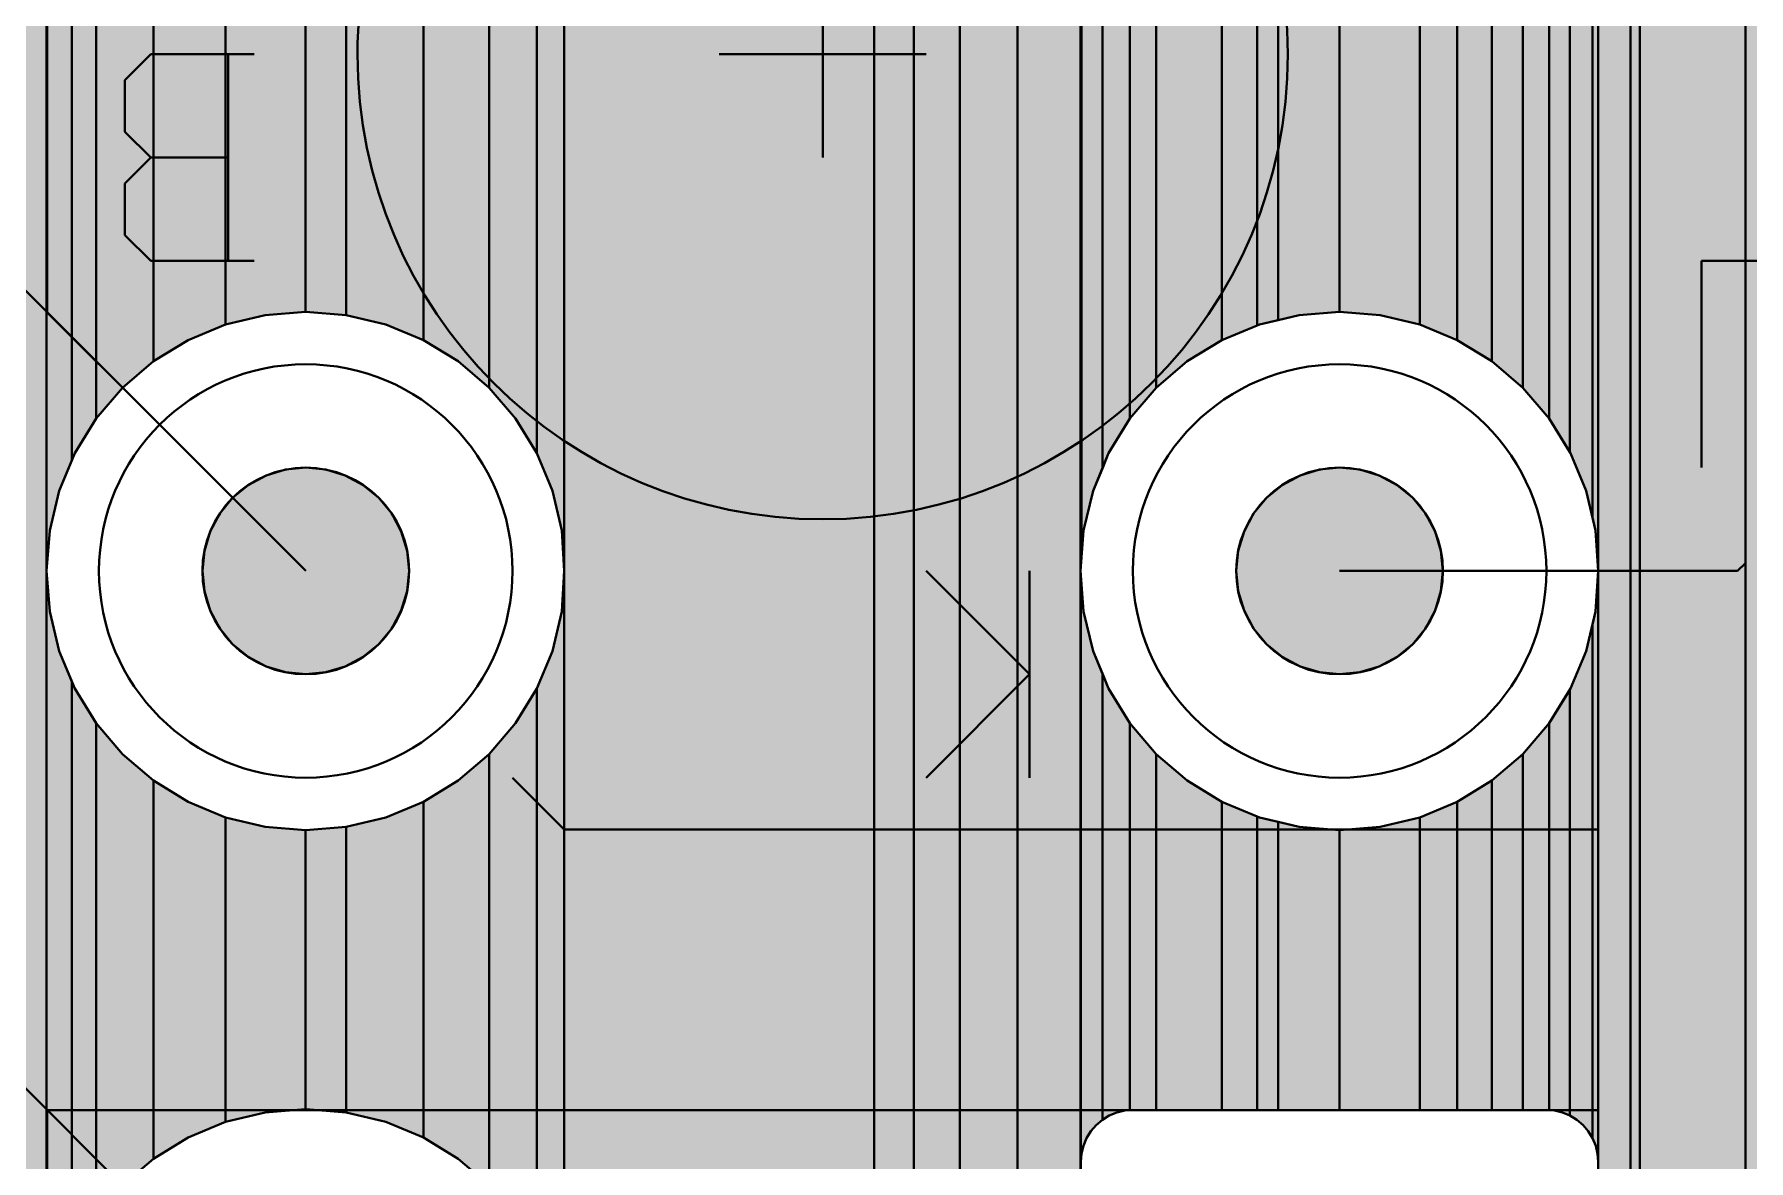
# Model space of a CAD drawing. Header units: millimetres. Extents: x 1.4 to 58.4, y 2.1 to 36.1.
# Drawn here: x 42.49 to 50.91, y 15.62 to 21.15 of the extents above; entities that cross this region are included whole.
import ezdxf

# ---------------------------------------------------------------- set-up
doc = ezdxf.new("R2010")
doc.units = ezdxf.units.MM
for name, color, linetype in [('bottom_copper', 7, 'Continuous'), ('bottom_silk', 7, 'Continuous'), ('drill_plated', 7, 'Continuous'), ('top_copper', 7, 'Continuous')]:
    doc.layers.add(name, color=color, linetype=linetype)

# ---------------------------------------------------------------- blocks, each defined once
blk = doc.blocks.new('Block1567')
at = {"layer": 'bottom_copper', "lineweight": 40}
for points in [[(1.7313, 4.3819), (1.6701, 4.5297), (1.5865, 4.666), (1.5728, 4.682), (1.5728, 32.385), (1.7313, 32.385), (1.7313, 4.3819)], [(1.778, 4.067), (1.7686, 4.2264), (1.7313, 4.3819), (1.7313, 32.385), (1.778, 32.385), (1.778, 4.067)], [(8.814, 0), (1.778, 0), (1.778, 32.385), (8.814, 32.385), (8.814, 0)], [(1.572, 15.527), (1.5602, 15.7263), (1.545, 15.7897), (1.545, 19.4753), (1.5602, 19.5121), (1.5696, 19.5511), (1.572, 19.581), (1.572, 15.527)], [(1.5728, 12.623), (1.572, 12.6333), (1.572, 19.581), (1.5728, 19.591), (1.5728, 12.623)], [(1.545, 15.7897), (1.5136, 15.9207), (1.4371, 16.1053), (1.4337, 16.1108), (1.4337, 19.364), (1.4678, 19.3849), (1.4982, 19.4108), (1.5241, 19.4412), (1.545, 19.4753), (1.545, 15.7897)], [(0, 16.7606), (-0.0917, 16.7386), (-0.1032, 16.7338), (-0.1032, 19.337), (0, 19.337), (0, 16.7606)], [(0.302, 16.8009), (0.1027, 16.7852), (0, 16.7606), (0, 19.337), (0.302, 19.337), (0.302, 16.8009)], [(0.6957, 16.7386), (0.5013, 16.7852), (0.302, 16.8009), (0.302, 19.337), (0.6957, 19.337), (0.6957, 16.7386)], [(0.8803, 16.6621), (0.6957, 16.7386), (0.6957, 19.337), (0.8803, 19.337), (0.8803, 16.6621)], [(1.0508, 16.5576), (0.8803, 16.6621), (0.8803, 19.337), (1.0508, 19.337), (1.0508, 16.5576)], [(1.2028, 16.4278), (1.0508, 16.5576), (1.0508, 19.337), (1.2028, 19.337), (1.2028, 16.4278)], [(1.3326, 16.2758), (1.2028, 16.4278), (1.2028, 19.337), (1.308, 19.337), (1.318, 19.3362), (1.3326, 19.3373), (1.3326, 16.2758)], [(1.4337, 16.1108), (1.3326, 16.2758), (1.3326, 19.3373), (1.3578, 19.3393), (1.3967, 19.3487), (1.4337, 19.364), (1.4337, 16.1108)], [(1.572, 12.6333), (1.5697, 12.6628), (1.5603, 12.7017), (1.545, 12.7387), (1.545, 15.2643), (1.5602, 15.3277), (1.572, 15.527), (1.572, 12.6333)], [(1.545, 12.7387), (1.5241, 12.7728), (1.4982, 12.8032), (1.4678, 12.8291), (1.4337, 12.85), (1.4337, 14.9432), (1.4371, 14.9487), (1.5136, 15.1333), (1.545, 15.2643), (1.545, 12.7387)], [(1.4337, 12.85), (1.3967, 12.8653), (1.3579, 12.8746), (1.3326, 12.8766), (1.3326, 14.7782), (1.4337, 14.9432), (1.4337, 12.85)], [(1.3326, 12.8766), (1.318, 12.8778), (1.308, 12.877), (1.2028, 12.877), (1.2028, 14.6262), (1.3326, 14.7782), (1.3326, 12.8766)], [(1.2028, 12.877), (1.0508, 12.877), (1.0508, 14.4964), (1.2028, 14.6262), (1.2028, 12.877)], [(1.0508, 12.877), (0.8803, 12.877), (0.8803, 14.3919), (1.0508, 14.4964), (1.0508, 12.877)], [(0.8803, 12.877), (0.6957, 12.877), (0.6957, 14.3154), (0.8803, 14.3919), (0.8803, 12.877)], [(0, 12.877), (-0.1032, 12.877), (-0.1032, 14.3202), (-0.0917, 14.3154), (0, 14.2934), (0, 12.877)], [(0.302, 12.877), (0, 12.877), (0, 14.2934), (0.1027, 14.2688), (0.302, 14.2531), (0.302, 12.877)], [(0.6957, 12.877), (0.302, 12.877), (0.302, 14.2531), (0.5013, 14.2688), (0.6957, 14.3154), (0.6957, 12.877)]]:
    blk.add_hatch(color=7, dxfattribs=at).paths.add_polyline_path(points, flags=0)
at = {"layer": 'bottom_copper', "color": 7, "lineweight": 40}
for points in [[(1.7313, 4.3819), (1.6701, 4.5297), (1.5865, 4.666), (1.5728, 4.682), (1.5728, 32.385), (1.7313, 32.385), (1.7313, 4.3819)], [(1.778, 4.067), (1.7686, 4.2264), (1.7313, 4.3819), (1.7313, 32.385), (1.778, 32.385), (1.778, 4.067)], [(8.814, 0), (1.778, 0), (1.778, 32.385), (8.814, 32.385), (8.814, 0)], [(1.572, 15.527), (1.5602, 15.7263), (1.545, 15.7897), (1.545, 19.4753), (1.5602, 19.5121), (1.5696, 19.5511), (1.572, 19.581), (1.572, 15.527)], [(1.5728, 12.623), (1.572, 12.6333), (1.572, 19.581), (1.5728, 19.591), (1.5728, 12.623)], [(1.545, 15.7897), (1.5136, 15.9207), (1.4371, 16.1053), (1.4337, 16.1108), (1.4337, 19.364), (1.4678, 19.3849), (1.4982, 19.4108), (1.5241, 19.4412), (1.545, 19.4753), (1.545, 15.7897)], [(0, 16.7606), (-0.0917, 16.7386), (-0.1032, 16.7338), (-0.1032, 19.337), (0, 19.337), (0, 16.7606)], [(0.302, 16.8009), (0.1027, 16.7852), (0, 16.7606), (0, 19.337), (0.302, 19.337), (0.302, 16.8009)], [(0.6957, 16.7386), (0.5013, 16.7852), (0.302, 16.8009), (0.302, 19.337), (0.6957, 19.337), (0.6957, 16.7386)], [(0.8803, 16.6621), (0.6957, 16.7386), (0.6957, 19.337), (0.8803, 19.337), (0.8803, 16.6621)], [(1.0508, 16.5576), (0.8803, 16.6621), (0.8803, 19.337), (1.0508, 19.337), (1.0508, 16.5576)], [(1.2028, 16.4278), (1.0508, 16.5576), (1.0508, 19.337), (1.2028, 19.337), (1.2028, 16.4278)], [(1.3326, 16.2758), (1.2028, 16.4278), (1.2028, 19.337), (1.308, 19.337), (1.318, 19.3362), (1.3326, 19.3373), (1.3326, 16.2758)], [(1.4337, 16.1108), (1.3326, 16.2758), (1.3326, 19.3373), (1.3578, 19.3393), (1.3967, 19.3487), (1.4337, 19.364), (1.4337, 16.1108)], [(1.572, 12.6333), (1.5697, 12.6628), (1.5603, 12.7017), (1.545, 12.7387), (1.545, 15.2643), (1.5602, 15.3277), (1.572, 15.527), (1.572, 12.6333)], [(1.545, 12.7387), (1.5241, 12.7728), (1.4982, 12.8032), (1.4678, 12.8291), (1.4337, 12.85), (1.4337, 14.9432), (1.4371, 14.9487), (1.5136, 15.1333), (1.545, 15.2643), (1.545, 12.7387)], [(1.4337, 12.85), (1.3967, 12.8653), (1.3579, 12.8746), (1.3326, 12.8766), (1.3326, 14.7782), (1.4337, 14.9432), (1.4337, 12.85)], [(1.3326, 12.8766), (1.318, 12.8778), (1.308, 12.877), (1.2028, 12.877), (1.2028, 14.6262), (1.3326, 14.7782), (1.3326, 12.8766)], [(1.2028, 12.877), (1.0508, 12.877), (1.0508, 14.4964), (1.2028, 14.6262), (1.2028, 12.877)], [(1.0508, 12.877), (0.8803, 12.877), (0.8803, 14.3919), (1.0508, 14.4964), (1.0508, 12.877)], [(0.8803, 12.877), (0.6957, 12.877), (0.6957, 14.3154), (0.8803, 14.3919), (0.8803, 12.877)], [(0, 12.877), (-0.1032, 12.877), (-0.1032, 14.3202), (-0.0917, 14.3154), (0, 14.2934), (0, 12.877)], [(0.302, 12.877), (0, 12.877), (0, 14.2934), (0.1027, 14.2688), (0.302, 14.2531), (0.302, 12.877)], [(0.6957, 12.877), (0.302, 12.877), (0.302, 14.2531), (0.5013, 14.2688), (0.6957, 14.3154), (0.6957, 12.877)]]:
    blk.add_lwpolyline(points, close=True, dxfattribs=at)
blk = doc.blocks.new('Block3153')
at = {"layer": 'bottom_copper', "lineweight": 40}
for points in [[(2.5944, 0), (1.0707, 0), (1.0707, 32.385), (2.5944, 32.385), (2.5944, 0)], [(2.789, 4.666), (2.7054, 4.5297), (2.6442, 4.3819), (2.6069, 4.2264), (2.5944, 4.067), (2.5944, 32.385), (2.789, 32.385), (2.789, 4.666)], [(3.0145, 4.8915), (2.8929, 4.7876), (2.789, 4.666), (2.789, 32.385), (3.0145, 32.385), (3.0145, 4.8915)], [(3.2986, 5.0363), (3.1508, 4.9751), (3.0145, 4.8915), (3.0145, 32.385), (3.2986, 32.385), (3.2986, 5.0363)], [(3.6068, 5.0856), (3.4541, 5.0736), (3.2986, 5.0363), (3.2986, 32.385), (3.6068, 32.385), (3.6068, 5.0856)], [(3.6099, 15.5664), (3.6068, 15.527), (3.6068, 24.527), (3.6099, 24.4876), (3.6099, 15.5664)], [(1.0707, 15.527), (1.0589, 15.7263), (1.0123, 15.9207), (0.9358, 16.1053), (0.9358, 20.0287), (1.0123, 20.2133), (1.0589, 20.4077), (1.0707, 20.607), (1.0707, 15.527)], [(0.9358, 16.1053), (0.8313, 16.2758), (0.7015, 16.4278), (0.7015, 19.7062), (0.8313, 19.8582), (0.9358, 20.0287), (0.9358, 16.1053)], [(0.7015, 16.4278), (0.5495, 16.5576), (0.379, 16.6621), (0.379, 19.4719), (0.5495, 19.5764), (0.7015, 19.7062), (0.7015, 16.4278)], [(3.6131, 15.607), (3.6099, 15.5664), (3.6099, 19.591), (3.6131, 19.5512), (3.6131, 15.607)], [(3.7149, 16.0312), (3.6691, 15.9207), (3.6225, 15.7263), (3.6131, 15.607), (3.6131, 19.5511), (3.6224, 19.5123), (3.6377, 19.4753), (3.6586, 19.4412), (3.6845, 19.4108), (3.7149, 19.3849), (3.7149, 16.0312)], [(0.379, 16.6621), (0.1944, 16.7386), (0, 16.7852), (0, 19.3488), (0.1944, 19.3954), (0.379, 19.4719), (0.379, 16.6621)], [(3.8501, 16.2758), (3.7456, 16.1053), (3.7149, 16.0312), (3.7149, 19.3849), (3.749, 19.364), (3.786, 19.3487), (3.8248, 19.3394), (3.8501, 19.3374), (3.8501, 16.2758)], [(0, 16.7852), (-0.1993, 16.8009), (-0.2013, 16.8008), (-0.2013, 19.3332), (-0.1993, 19.3331), (0, 19.3488), (0, 16.7852)], [(3.9799, 16.4278), (3.8501, 16.2758), (3.8501, 19.3374), (3.8647, 19.3362), (3.8747, 19.337), (3.9799, 19.337), (3.9799, 16.4278)], [(4.3024, 16.6621), (4.1319, 16.5576), (3.9799, 16.4278), (3.9799, 19.337), (4.3024, 19.337), (4.3024, 16.6621)], [(4.4755, 16.7338), (4.3024, 16.6621), (4.3024, 19.337), (4.4755, 19.337), (4.4755, 16.7338)], [(1.0707, 11.607), (1.0589, 11.8063), (1.0123, 12.0007), (0.9358, 12.1853), (0.9358, 14.9487), (1.0123, 15.1333), (1.0589, 15.3277), (1.0707, 15.527), (1.0707, 11.607)], [(3.6099, 6.5664), (3.6068, 6.527), (3.6068, 15.527), (3.6099, 15.4876), (3.6099, 6.5664)], [(3.7149, 12.8291), (3.6845, 12.8032), (3.6586, 12.7728), (3.6377, 12.7387), (3.6225, 12.7019), (3.6131, 12.6629), (3.6099, 12.623), (3.6099, 15.4876), (3.6225, 15.3277), (3.6691, 15.1333), (3.7149, 15.0228), (3.7149, 12.8291)], [(3.8501, 12.8767), (3.8249, 12.8747), (3.786, 12.8653), (3.749, 12.85), (3.7149, 12.8291), (3.7149, 15.0228), (3.7456, 14.9487), (3.8501, 14.7782), (3.8501, 12.8767)], [(0.9358, 12.1853), (0.8313, 12.3558), (0.7015, 12.5078), (0.7015, 14.6262), (0.8313, 14.7782), (0.9358, 14.9487), (0.9358, 12.1853)], [(3.9799, 12.877), (3.8747, 12.877), (3.8647, 12.8778), (3.8501, 12.8767), (3.8501, 14.7782), (3.9799, 14.6262), (3.9799, 12.877)], [(0.7015, 12.5078), (0.5495, 12.6376), (0.379, 12.7421), (0.379, 14.3919), (0.5495, 14.4964), (0.7015, 14.6262), (0.7015, 12.5078)], [(4.3024, 12.877), (3.9799, 12.877), (3.9799, 14.6262), (4.1319, 14.4964), (4.3024, 14.3919), (4.3024, 12.877)], [(0.379, 12.7421), (0.1944, 12.8186), (0, 12.8652), (0, 14.2688), (0.1944, 14.3154), (0.379, 14.3919), (0.379, 12.7421)], [(4.4755, 12.877), (4.3024, 12.877), (4.3024, 14.3919), (4.4755, 14.3202), (4.4755, 12.877)], [(0, 12.8652), (-0.1993, 12.8809), (-0.2013, 12.8808), (-0.2013, 14.2532), (-0.1993, 14.2531), (0, 14.2688), (0, 12.8652)]]:
    blk.add_hatch(color=7, dxfattribs=at).paths.add_polyline_path(points, flags=0)
at = {"layer": 'bottom_copper', "color": 7, "lineweight": 40}
for points in [[(2.5944, 0), (1.0707, 0), (1.0707, 32.385), (2.5944, 32.385), (2.5944, 0)], [(2.789, 4.666), (2.7054, 4.5297), (2.6442, 4.3819), (2.6069, 4.2264), (2.5944, 4.067), (2.5944, 32.385), (2.789, 32.385), (2.789, 4.666)], [(3.0145, 4.8915), (2.8929, 4.7876), (2.789, 4.666), (2.789, 32.385), (3.0145, 32.385), (3.0145, 4.8915)], [(3.2986, 5.0363), (3.1508, 4.9751), (3.0145, 4.8915), (3.0145, 32.385), (3.2986, 32.385), (3.2986, 5.0363)], [(3.6068, 5.0856), (3.4541, 5.0736), (3.2986, 5.0363), (3.2986, 32.385), (3.6068, 32.385), (3.6068, 5.0856)], [(3.6099, 15.5664), (3.6068, 15.527), (3.6068, 24.527), (3.6099, 24.4876), (3.6099, 15.5664)], [(1.0707, 15.527), (1.0589, 15.7263), (1.0123, 15.9207), (0.9358, 16.1053), (0.9358, 20.0287), (1.0123, 20.2133), (1.0589, 20.4077), (1.0707, 20.607), (1.0707, 15.527)], [(0.9358, 16.1053), (0.8313, 16.2758), (0.7015, 16.4278), (0.7015, 19.7062), (0.8313, 19.8582), (0.9358, 20.0287), (0.9358, 16.1053)], [(0.7015, 16.4278), (0.5495, 16.5576), (0.379, 16.6621), (0.379, 19.4719), (0.5495, 19.5764), (0.7015, 19.7062), (0.7015, 16.4278)], [(3.6131, 15.607), (3.6099, 15.5664), (3.6099, 19.591), (3.6131, 19.5512), (3.6131, 15.607)], [(3.7149, 16.0312), (3.6691, 15.9207), (3.6225, 15.7263), (3.6131, 15.607), (3.6131, 19.5511), (3.6224, 19.5123), (3.6377, 19.4753), (3.6586, 19.4412), (3.6845, 19.4108), (3.7149, 19.3849), (3.7149, 16.0312)], [(0.379, 16.6621), (0.1944, 16.7386), (0, 16.7852), (0, 19.3488), (0.1944, 19.3954), (0.379, 19.4719), (0.379, 16.6621)], [(3.8501, 16.2758), (3.7456, 16.1053), (3.7149, 16.0312), (3.7149, 19.3849), (3.749, 19.364), (3.786, 19.3487), (3.8248, 19.3394), (3.8501, 19.3374), (3.8501, 16.2758)], [(0, 16.7852), (-0.1993, 16.8009), (-0.2013, 16.8008), (-0.2013, 19.3332), (-0.1993, 19.3331), (0, 19.3488), (0, 16.7852)], [(3.9799, 16.4278), (3.8501, 16.2758), (3.8501, 19.3374), (3.8647, 19.3362), (3.8747, 19.337), (3.9799, 19.337), (3.9799, 16.4278)], [(4.3024, 16.6621), (4.1319, 16.5576), (3.9799, 16.4278), (3.9799, 19.337), (4.3024, 19.337), (4.3024, 16.6621)], [(4.4755, 16.7338), (4.3024, 16.6621), (4.3024, 19.337), (4.4755, 19.337), (4.4755, 16.7338)], [(1.0707, 11.607), (1.0589, 11.8063), (1.0123, 12.0007), (0.9358, 12.1853), (0.9358, 14.9487), (1.0123, 15.1333), (1.0589, 15.3277), (1.0707, 15.527), (1.0707, 11.607)], [(3.6099, 6.5664), (3.6068, 6.527), (3.6068, 15.527), (3.6099, 15.4876), (3.6099, 6.5664)], [(3.7149, 12.8291), (3.6845, 12.8032), (3.6586, 12.7728), (3.6377, 12.7387), (3.6225, 12.7019), (3.6131, 12.6629), (3.6099, 12.623), (3.6099, 15.4876), (3.6225, 15.3277), (3.6691, 15.1333), (3.7149, 15.0228), (3.7149, 12.8291)], [(3.8501, 12.8767), (3.8249, 12.8747), (3.786, 12.8653), (3.749, 12.85), (3.7149, 12.8291), (3.7149, 15.0228), (3.7456, 14.9487), (3.8501, 14.7782), (3.8501, 12.8767)], [(0.9358, 12.1853), (0.8313, 12.3558), (0.7015, 12.5078), (0.7015, 14.6262), (0.8313, 14.7782), (0.9358, 14.9487), (0.9358, 12.1853)], [(3.9799, 12.877), (3.8747, 12.877), (3.8647, 12.8778), (3.8501, 12.8767), (3.8501, 14.7782), (3.9799, 14.6262), (3.9799, 12.877)], [(0.7015, 12.5078), (0.5495, 12.6376), (0.379, 12.7421), (0.379, 14.3919), (0.5495, 14.4964), (0.7015, 14.6262), (0.7015, 12.5078)], [(4.3024, 12.877), (3.9799, 12.877), (3.9799, 14.6262), (4.1319, 14.4964), (4.3024, 14.3919), (4.3024, 12.877)], [(0.379, 12.7421), (0.1944, 12.8186), (0, 12.8652), (0, 14.2688), (0.1944, 14.3154), (0.379, 14.3919), (0.379, 12.7421)], [(4.4755, 12.877), (4.3024, 12.877), (4.3024, 14.3919), (4.4755, 14.3202), (4.4755, 12.877)], [(0, 12.8652), (-0.1993, 12.8809), (-0.2013, 12.8808), (-0.2013, 14.2532), (-0.1993, 14.2531), (0, 14.2688), (0, 12.8652)]]:
    blk.add_lwpolyline(points, close=True, dxfattribs=at)
blk = doc.blocks.new('Block4893')
at = {"layer": 'bottom_copper', "lineweight": 40}
for points in [[(3.0267, 0), (2.9066, 0), (2.9066, 23.3309), (2.9691, 23.404), (3.0267, 23.4979), (3.0267, 0)], [(3.1512, 16.0708), (3.089, 15.9207), (3.0424, 15.7263), (3.0267, 15.527), (3.0267, 20.607), (3.0424, 20.4077), (3.089, 20.2133), (3.1512, 20.0632), (3.1512, 16.0708)], [(3.27, 16.2758), (3.1655, 16.1053), (3.1512, 16.0708), (3.1512, 20.0632), (3.1655, 20.0287), (3.27, 19.8582), (3.27, 16.2758)], [(3.5518, 16.5576), (3.3998, 16.4278), (3.27, 16.2758), (3.27, 19.8582), (3.3998, 19.7062), (3.5518, 19.5764), (3.5518, 16.5576)], [(3.9069, 16.7386), (3.7223, 16.6621), (3.5518, 16.5576), (3.5518, 19.5764), (3.7223, 19.4719), (3.9069, 19.3954), (3.9069, 16.7386)], [(4.2986, 16.8008), (4.1013, 16.7852), (3.9069, 16.7386), (3.9069, 19.3954), (4.1013, 19.3488), (4.2986, 19.3332), (4.2986, 16.8008)], [(3.1512, 12.1508), (3.089, 12.0007), (3.0424, 11.8063), (3.0267, 11.607), (3.0267, 15.527), (3.0424, 15.3277), (3.089, 15.1333), (3.1512, 14.9832), (3.1512, 12.1508)], [(3.27, 12.3558), (3.1655, 12.1853), (3.1512, 12.1508), (3.1512, 14.9832), (3.1655, 14.9487), (3.27, 14.7782), (3.27, 12.3558)], [(3.5518, 12.6376), (3.3998, 12.5078), (3.27, 12.3558), (3.27, 14.7782), (3.3998, 14.6262), (3.5518, 14.4964), (3.5518, 12.6376)], [(3.9069, 12.8186), (3.7223, 12.7421), (3.5518, 12.6376), (3.5518, 14.4964), (3.7223, 14.3919), (3.9069, 14.3154), (3.9069, 12.8186)], [(4.2986, 12.8808), (4.1013, 12.8652), (3.9069, 12.8186), (3.9069, 14.3154), (4.1013, 14.2688), (4.2986, 14.2532), (4.2986, 12.8808)]]:
    blk.add_hatch(color=7, dxfattribs=at).paths.add_polyline_path(points, flags=0)
at = {"layer": 'bottom_copper', "color": 7, "lineweight": 40}
for points in [[(3.0267, 0), (2.9066, 0), (2.9066, 23.3309), (2.9691, 23.404), (3.0267, 23.4979), (3.0267, 0)], [(3.1512, 16.0708), (3.089, 15.9207), (3.0424, 15.7263), (3.0267, 15.527), (3.0267, 20.607), (3.0424, 20.4077), (3.089, 20.2133), (3.1512, 20.0632), (3.1512, 16.0708)], [(3.27, 16.2758), (3.1655, 16.1053), (3.1512, 16.0708), (3.1512, 20.0632), (3.1655, 20.0287), (3.27, 19.8582), (3.27, 16.2758)], [(3.5518, 16.5576), (3.3998, 16.4278), (3.27, 16.2758), (3.27, 19.8582), (3.3998, 19.7062), (3.5518, 19.5764), (3.5518, 16.5576)], [(3.9069, 16.7386), (3.7223, 16.6621), (3.5518, 16.5576), (3.5518, 19.5764), (3.7223, 19.4719), (3.9069, 19.3954), (3.9069, 16.7386)], [(4.2986, 16.8008), (4.1013, 16.7852), (3.9069, 16.7386), (3.9069, 19.3954), (4.1013, 19.3488), (4.2986, 19.3332), (4.2986, 16.8008)], [(3.1512, 12.1508), (3.089, 12.0007), (3.0424, 11.8063), (3.0267, 11.607), (3.0267, 15.527), (3.0424, 15.3277), (3.089, 15.1333), (3.1512, 14.9832), (3.1512, 12.1508)], [(3.27, 12.3558), (3.1655, 12.1853), (3.1512, 12.1508), (3.1512, 14.9832), (3.1655, 14.9487), (3.27, 14.7782), (3.27, 12.3558)], [(3.5518, 12.6376), (3.3998, 12.5078), (3.27, 12.3558), (3.27, 14.7782), (3.3998, 14.6262), (3.5518, 14.4964), (3.5518, 12.6376)], [(3.9069, 12.8186), (3.7223, 12.7421), (3.5518, 12.6376), (3.5518, 14.4964), (3.7223, 14.3919), (3.9069, 14.3154), (3.9069, 12.8186)], [(4.2986, 12.8808), (4.1013, 12.8652), (3.9069, 12.8186), (3.9069, 14.3154), (4.1013, 14.2688), (4.2986, 14.2532), (4.2986, 12.8808)]]:
    blk.add_lwpolyline(points, close=True, dxfattribs=at)

msp = doc.modelspace()

# ---------------------------------------------------------------- hatches: boundary and pattern name
at = {"layer": 'bottom_copper', "lineweight": 40}
for points in [[(44.3182, 18.4159), (44.2893, 18.3206), (44.2424, 18.2328), (44.1792, 18.1558), (44.1022, 18.0926), (44.0144, 18.0457), (43.9191, 18.0168), (43.82, 18.007), (43.7209, 18.0168), (43.6256, 18.0457), (43.5378, 18.0926), (43.4608, 18.1558), (43.3976, 18.2328), (43.3507, 18.3206), (43.3218, 18.4159), (43.312, 18.515), (43.3218, 18.6141), (43.3507, 18.7094), (43.3976, 18.7972), (43.4608, 18.8742), (43.5378, 18.9374), (43.6256, 18.9843), (43.7209, 19.0132), (43.82, 19.023), (43.9191, 19.0132), (44.0144, 18.9843), (44.1022, 18.9374), (44.1792, 18.8742), (44.2424, 18.7972), (44.2893, 18.7094), (44.3182, 18.6141), (44.328, 18.515), (44.3182, 18.4159)], [(49.3982, 18.4159), (49.3693, 18.3206), (49.3224, 18.2328), (49.2592, 18.1558), (49.1822, 18.0926), (49.0944, 18.0457), (48.9991, 18.0168), (48.9, 18.007), (48.8009, 18.0168), (48.7056, 18.0457), (48.6178, 18.0926), (48.5408, 18.1558), (48.4776, 18.2328), (48.4307, 18.3206), (48.4018, 18.4159), (48.392, 18.515), (48.4018, 18.6141), (48.4307, 18.7094), (48.4776, 18.7972), (48.5408, 18.8742), (48.6178, 18.9374), (48.7056, 18.9843), (48.8009, 19.0132), (48.9, 19.023), (48.9991, 19.0132), (49.0944, 18.9843), (49.1822, 18.9374), (49.2592, 18.8742), (49.3224, 18.7972), (49.3693, 18.7094), (49.3982, 18.6141), (49.408, 18.515), (49.3982, 18.4159)]]:
    msp.add_hatch(color=7, dxfattribs=at).paths.add_polyline_path(points, flags=0)
at = {"layer": 'drill_plated', "lineweight": 40}
for points in [[(44.3182, 18.4159), (44.2893, 18.3206), (44.2424, 18.2328), (44.1792, 18.1558), (44.1022, 18.0926), (44.0144, 18.0457), (43.9191, 18.0168), (43.82, 18.007), (43.7209, 18.0168), (43.6256, 18.0457), (43.5378, 18.0926), (43.4608, 18.1558), (43.3976, 18.2328), (43.3507, 18.3206), (43.3218, 18.4159), (43.312, 18.515), (43.3218, 18.6141), (43.3507, 18.7094), (43.3976, 18.7972), (43.4608, 18.8742), (43.5378, 18.9374), (43.6256, 18.9843), (43.7209, 19.0132), (43.82, 19.023), (43.9191, 19.0132), (44.0144, 18.9843), (44.1022, 18.9374), (44.1792, 18.8742), (44.2424, 18.7972), (44.2893, 18.7094), (44.3182, 18.6141), (44.328, 18.515), (44.3182, 18.4159)], [(49.3982, 18.4159), (49.3693, 18.3206), (49.3224, 18.2328), (49.2592, 18.1558), (49.1822, 18.0926), (49.0944, 18.0457), (48.9991, 18.0168), (48.9, 18.007), (48.8009, 18.0168), (48.7056, 18.0457), (48.6178, 18.0926), (48.5408, 18.1558), (48.4776, 18.2328), (48.4307, 18.3206), (48.4018, 18.4159), (48.392, 18.515), (48.4018, 18.6141), (48.4307, 18.7094), (48.4776, 18.7972), (48.5408, 18.8742), (48.6178, 18.9374), (48.7056, 18.9843), (48.8009, 19.0132), (48.9, 19.023), (48.9991, 19.0132), (49.0944, 18.9843), (49.1822, 18.9374), (49.2592, 18.8742), (49.3224, 18.7972), (49.3693, 18.7094), (49.3982, 18.6141), (49.408, 18.515), (49.3982, 18.4159)]]:
    msp.add_hatch(color=7, dxfattribs=at).paths.add_polyline_path(points, flags=0)
at = {"layer": 'top_copper', "lineweight": 40}
for points in [[(44.3182, 18.4159), (44.2893, 18.3206), (44.2424, 18.2328), (44.1792, 18.1558), (44.1022, 18.0926), (44.0144, 18.0457), (43.9191, 18.0168), (43.82, 18.007), (43.7209, 18.0168), (43.6256, 18.0457), (43.5378, 18.0926), (43.4608, 18.1558), (43.3976, 18.2328), (43.3507, 18.3206), (43.3218, 18.4159), (43.312, 18.515), (43.3218, 18.6141), (43.3507, 18.7094), (43.3976, 18.7972), (43.4608, 18.8742), (43.5378, 18.9374), (43.6256, 18.9843), (43.7209, 19.0132), (43.82, 19.023), (43.9191, 19.0132), (44.0144, 18.9843), (44.1022, 18.9374), (44.1792, 18.8742), (44.2424, 18.7972), (44.2893, 18.7094), (44.3182, 18.6141), (44.328, 18.515), (44.3182, 18.4159)], [(49.3982, 18.4159), (49.3693, 18.3206), (49.3224, 18.2328), (49.2592, 18.1558), (49.1822, 18.0926), (49.0944, 18.0457), (48.9991, 18.0168), (48.9, 18.007), (48.8009, 18.0168), (48.7056, 18.0457), (48.6178, 18.0926), (48.5408, 18.1558), (48.4776, 18.2328), (48.4307, 18.3206), (48.4018, 18.4159), (48.392, 18.515), (48.4018, 18.6141), (48.4307, 18.7094), (48.4776, 18.7972), (48.5408, 18.8742), (48.6178, 18.9374), (48.7056, 18.9843), (48.8009, 19.0132), (48.9, 19.023), (48.9991, 19.0132), (49.0944, 18.9843), (49.1822, 18.9374), (49.2592, 18.8742), (49.3224, 18.7972), (49.3693, 18.7094), (49.3982, 18.6141), (49.408, 18.515), (49.3982, 18.4159)]]:
    msp.add_hatch(color=7, dxfattribs=at).paths.add_polyline_path(points, flags=0)

# ---------------------------------------------------------------- linework, layer by layer
at = {"layer": 'bottom_copper', "color": 7, "lineweight": 40}
for p, q in [((48.4948, 19.7218), (48.4948, 22.325)), ((48.4948, 22.325), (48.4948, 19.7218)), ((43.818, 19.7888), (43.818, 22.3212)), ((43.818, 22.3212), (43.818, 19.7888)), ((43.4263, 19.7266), (43.2417, 19.6501)), ((43.6207, 19.7732), (43.4263, 19.7266)), ((43.818, 19.7888), (43.6207, 19.7732)), ((43.82, 19.7889), (43.818, 19.7888)), ((44.0193, 19.7732), (43.82, 19.7889)), ((44.2137, 19.7266), (44.0193, 19.7732)), ((44.3983, 19.6501), (44.2137, 19.7266)), ((48.4948, 19.7218), (48.3217, 19.6501)), ((48.5063, 19.7266), (48.4948, 19.7218)), ((48.7007, 19.7732), (48.5063, 19.7266)), ((48.9, 19.7889), (48.7007, 19.7732)), ((49.0993, 19.7732), (48.9, 19.7889)), ((49.2937, 19.7266), (49.0993, 19.7732)), ((49.4783, 19.6501), (49.2937, 19.7266)), ((43.2417, 19.6501), (43.0712, 19.5456)), ((44.5688, 19.5456), (44.3983, 19.6501)), ((48.3217, 19.6501), (48.1512, 19.5456)), ((49.6488, 19.5456), (49.4783, 19.6501)), ((43.0712, 19.5456), (42.9192, 19.4158)), ((44.7208, 19.4158), (44.5688, 19.5456)), ((48.1512, 19.5456), (47.9992, 19.4158)), ((49.8008, 19.4158), (49.6488, 19.5456)), ((42.9192, 19.4158), (42.7894, 19.2638)), ((44.8506, 19.2638), (44.7208, 19.4158)), ((47.9992, 19.4158), (47.8694, 19.2638)), ((49.9306, 19.2638), (49.8008, 19.4158)), ((42.7894, 19.2638), (42.6849, 19.0933)), ((44.9551, 19.0933), (44.8506, 19.2638)), ((47.8694, 19.2638), (47.7649, 19.0933)), ((50.0351, 19.0933), (49.9306, 19.2638)), ((42.6849, 19.0933), (42.6084, 18.9087)), ((45.0316, 18.9087), (44.9551, 19.0933)), ((47.7649, 19.0933), (47.6884, 18.9087)), ((50.1116, 18.9087), (50.0351, 19.0933)), ((42.6084, 18.9087), (42.5618, 18.7143)), ((45.0782, 18.7143), (45.0316, 18.9087)), ((47.6884, 18.9087), (47.6418, 18.7143)), ((50.1582, 18.7143), (50.1116, 18.9087)), ((42.5618, 18.7143), (42.5461, 18.515)), ((45.09, 18.515), (45.0782, 18.7143)), ((47.6418, 18.7143), (47.6261, 18.515)), ((50.17, 18.515), (50.1582, 18.7143)), ((42.5461, 18.515), (42.5618, 18.3157)), ((45.0782, 18.3157), (45.09, 18.515)), ((47.6261, 18.515), (47.6418, 18.3157)), ((50.1582, 18.3157), (50.17, 18.515)), ((42.5618, 18.3157), (42.6084, 18.1213)), ((45.0316, 18.1213), (45.0782, 18.3157)), ((47.6418, 18.3157), (47.6884, 18.1213)), ((50.1116, 18.1213), (50.1582, 18.3157)), ((42.6084, 18.1213), (42.6849, 17.9367)), ((44.9551, 17.9367), (45.0316, 18.1213)), ((47.6884, 18.1213), (47.7649, 17.9367)), ((50.0351, 17.9367), (50.1116, 18.1213)), ((42.6849, 17.9367), (42.7894, 17.7662)), ((44.8506, 17.7662), (44.9551, 17.9367)), ((47.7649, 17.9367), (47.8694, 17.7662)), ((49.9306, 17.7662), (50.0351, 17.9367)), ((42.7894, 17.7662), (42.9192, 17.6142)), ((44.7208, 17.6142), (44.8506, 17.7662)), ((47.8694, 17.7662), (47.9992, 17.6142)), ((49.8008, 17.6142), (49.9306, 17.7662)), ((42.9192, 17.6142), (43.0712, 17.4844)), ((44.5688, 17.4844), (44.7208, 17.6142)), ((47.9992, 17.6142), (48.1512, 17.4844)), ((49.6488, 17.4844), (49.8008, 17.6142)), ((43.0712, 17.4844), (43.2417, 17.3799)), ((44.3983, 17.3799), (44.5688, 17.4844)), ((48.1512, 17.4844), (48.3217, 17.3799)), ((49.4783, 17.3799), (49.6488, 17.4844)), ((43.2417, 17.3799), (43.4263, 17.3034)), ((44.2137, 17.3034), (44.3983, 17.3799)), ((48.3217, 17.3799), (48.4948, 17.3082)), ((49.2937, 17.3034), (49.4783, 17.3799)), ((43.4263, 17.3034), (43.6207, 17.2568)), ((44.0193, 17.2568), (44.2137, 17.3034)), ((48.4948, 15.865), (48.4948, 17.3082)), ((48.4948, 17.3082), (48.5063, 17.3034)), ((48.4948, 17.3082), (48.4948, 15.865)), ((48.5063, 17.3034), (48.7007, 17.2568)), ((49.0993, 17.2568), (49.2937, 17.3034)), ((43.6207, 17.2568), (43.818, 17.2412)), ((43.818, 15.8688), (43.818, 17.2412)), ((43.818, 17.2412), (43.82, 17.2411)), ((43.818, 17.2412), (43.818, 15.8688)), ((43.82, 17.2411), (44.0193, 17.2568)), ((48.7007, 17.2568), (48.9, 17.2411)), ((48.9, 17.2411), (49.0993, 17.2568)), ((43.6207, 15.8532), (43.4263, 15.8066)), ((43.818, 15.8688), (43.6207, 15.8532)), ((43.82, 15.8689), (43.818, 15.8688)), ((44.0193, 15.8532), (43.82, 15.8689)), ((44.2137, 15.8066), (44.0193, 15.8532)), ((47.7683, 15.838), (47.7342, 15.8171)), ((47.8053, 15.8533), (47.7683, 15.838)), ((47.8441, 15.8626), (47.8053, 15.8533)), ((47.8442, 15.8627), (47.8441, 15.8626)), ((47.884, 15.8658), (47.8442, 15.8627)), ((47.894, 15.865), (47.884, 15.8658)), ((48.4948, 15.865), (47.894, 15.865)), ((49.906, 15.865), (48.4948, 15.865)), ((49.916, 15.8658), (49.906, 15.865)), ((49.9559, 15.8626), (49.916, 15.8658)), ((49.9947, 15.8533), (49.9559, 15.8626)), ((50.0317, 15.838), (49.9947, 15.8533)), ((50.0658, 15.8171), (50.0317, 15.838)), ((43.4263, 15.8066), (43.2417, 15.7301)), ((44.3983, 15.7301), (44.2137, 15.8066)), ((47.6779, 15.7608), (47.657, 15.7267)), ((47.7038, 15.7912), (47.6779, 15.7608)), ((47.7342, 15.8171), (47.7038, 15.7912)), ((50.0962, 15.7912), (50.0658, 15.8171)), ((50.1221, 15.7608), (50.0962, 15.7912)), ((50.143, 15.7267), (50.1221, 15.7608)), ((43.2417, 15.7301), (43.0712, 15.6256)), ((44.5688, 15.6256), (44.3983, 15.7301)), ((47.6417, 15.6897), (47.6324, 15.6509)), ((47.657, 15.7267), (47.6417, 15.6897)), ((50.1583, 15.6897), (50.143, 15.7267)), ((50.1676, 15.6509), (50.1583, 15.6897)), ((43.0712, 15.6256), (42.9192, 15.4958)), ((44.7208, 15.4958), (44.5688, 15.6256)), ((47.6324, 15.6509), (47.6292, 15.611)), ((50.1677, 15.6508), (50.1676, 15.6509)), ((50.1708, 15.611), (50.1677, 15.6508))]:
    msp.add_line(p, q, dxfattribs=at)
for points in [[(44.3182, 18.4159), (44.2893, 18.3206), (44.2424, 18.2328), (44.1792, 18.1558), (44.1022, 18.0926), (44.0144, 18.0457), (43.9191, 18.0168), (43.82, 18.007), (43.7209, 18.0168), (43.6256, 18.0457), (43.5378, 18.0926), (43.4608, 18.1558), (43.3976, 18.2328), (43.3507, 18.3206), (43.3218, 18.4159), (43.312, 18.515), (43.3218, 18.6141), (43.3507, 18.7094), (43.3976, 18.7972), (43.4608, 18.8742), (43.5378, 18.9374), (43.6256, 18.9843), (43.7209, 19.0132), (43.82, 19.023), (43.9191, 19.0132), (44.0144, 18.9843), (44.1022, 18.9374), (44.1792, 18.8742), (44.2424, 18.7972), (44.2893, 18.7094), (44.3182, 18.6141), (44.328, 18.515), (44.3182, 18.4159)], [(49.3982, 18.4159), (49.3693, 18.3206), (49.3224, 18.2328), (49.2592, 18.1558), (49.1822, 18.0926), (49.0944, 18.0457), (48.9991, 18.0168), (48.9, 18.007), (48.8009, 18.0168), (48.7056, 18.0457), (48.6178, 18.0926), (48.5408, 18.1558), (48.4776, 18.2328), (48.4307, 18.3206), (48.4018, 18.4159), (48.392, 18.515), (48.4018, 18.6141), (48.4307, 18.7094), (48.4776, 18.7972), (48.5408, 18.8742), (48.6178, 18.9374), (48.7056, 18.9843), (48.8009, 19.0132), (48.9, 19.023), (48.9991, 19.0132), (49.0944, 18.9843), (49.1822, 18.9374), (49.2592, 18.8742), (49.3224, 18.7972), (49.3693, 18.7094), (49.3982, 18.6141), (49.408, 18.515), (49.3982, 18.4159)]]:
    msp.add_lwpolyline(points, close=True, dxfattribs=at)
for centre, major_axis in [((43.82, 18.515), (1.016, 0)), ((48.9, 18.515), (1.016, 0)), ((43.82, 18.515), (0.508, 0)), ((48.9, 18.515), (0.508, 0))]:
    msp.add_ellipse(centre, major_axis=major_axis, ratio=1, dxfattribs=at)
at = {"layer": 'bottom_silk', "color": 7, "lineweight": 40}
for p, q in [((42.55, 24.865), (42.55, 19.785)), ((50.17, 24.865), (50.17, 17.245)), ((46.36, 21.563), (46.36, 20.547)), ((43.058, 21.055), (42.931, 20.928)), ((43.058, 21.055), (43.566, 21.055)), ((43.439, 21.055), (43.439, 20.039)), ((45.852, 21.055), (46.868, 21.055)), ((42.931, 20.928), (42.931, 20.674)), ((42.931, 20.674), (43.058, 20.547)), ((43.058, 20.547), (42.931, 20.42)), ((43.058, 20.547), (43.439, 20.547)), ((42.931, 20.42), (42.931, 20.166)), ((42.931, 20.166), (43.058, 20.039)), ((43.058, 20.039), (43.566, 20.039)), ((50.678, 19.023), (50.678, 20.039)), ((50.678, 20.039), (51.186, 20.039)), ((42.55, 19.785), (42.804, 19.531)), ((46.868, 18.515), (47.376, 18.007)), ((47.376, 18.515), (47.376, 17.499)), ((47.376, 18.007), (46.868, 17.499)), ((45.09, 17.245), (44.836, 17.499)), ((45.09, 17.245), (50.17, 17.245)), ((42.55, 15.865), (42.55, 10.785)), ((42.55, 15.865), (50.17, 15.865)), ((50.17, 15.865), (50.17, 8.245))]:
    msp.add_line(p, q, dxfattribs=at)
for start_param, end_param in [(1.570796, 3.141593), (0, 1.570796), (3.141593, 4.712389), (4.712389, 6.283185)]:
    msp.add_ellipse((46.36, 21.055), major_axis=(2.286, 0), ratio=1, start_param=start_param, end_param=end_param, dxfattribs=at)
at = {"layer": 'drill_plated', "color": 7, "lineweight": 40}
for points in [[(44.3182, 18.4159), (44.2893, 18.3206), (44.2424, 18.2328), (44.1792, 18.1558), (44.1022, 18.0926), (44.0144, 18.0457), (43.9191, 18.0168), (43.82, 18.007), (43.7209, 18.0168), (43.6256, 18.0457), (43.5378, 18.0926), (43.4608, 18.1558), (43.3976, 18.2328), (43.3507, 18.3206), (43.3218, 18.4159), (43.312, 18.515), (43.3218, 18.6141), (43.3507, 18.7094), (43.3976, 18.7972), (43.4608, 18.8742), (43.5378, 18.9374), (43.6256, 18.9843), (43.7209, 19.0132), (43.82, 19.023), (43.9191, 19.0132), (44.0144, 18.9843), (44.1022, 18.9374), (44.1792, 18.8742), (44.2424, 18.7972), (44.2893, 18.7094), (44.3182, 18.6141), (44.328, 18.515), (44.3182, 18.4159)], [(49.3982, 18.4159), (49.3693, 18.3206), (49.3224, 18.2328), (49.2592, 18.1558), (49.1822, 18.0926), (49.0944, 18.0457), (48.9991, 18.0168), (48.9, 18.007), (48.8009, 18.0168), (48.7056, 18.0457), (48.6178, 18.0926), (48.5408, 18.1558), (48.4776, 18.2328), (48.4307, 18.3206), (48.4018, 18.4159), (48.392, 18.515), (48.4018, 18.6141), (48.4307, 18.7094), (48.4776, 18.7972), (48.5408, 18.8742), (48.6178, 18.9374), (48.7056, 18.9843), (48.8009, 19.0132), (48.9, 19.023), (48.9991, 19.0132), (49.0944, 18.9843), (49.1822, 18.9374), (49.2592, 18.8742), (49.3224, 18.7972), (49.3693, 18.7094), (49.3982, 18.6141), (49.408, 18.515), (49.3982, 18.4159)]]:
    msp.add_lwpolyline(points, close=True, dxfattribs=at)
for centre in [(43.82, 18.515), (48.9, 18.515)]:
    msp.add_ellipse(centre, major_axis=(0.508, 0), ratio=1, dxfattribs=at)
at = {"layer": 'top_copper', "color": 7, "lineweight": 40}
for p, q in [((50.894, 10.679), (50.894, 25.521)), ((41.948, 20.387), (43.82, 18.515)), ((50.856, 18.515), (50.894, 18.553)), ((48.9, 18.515), (50.856, 18.515)), ((42.346, 16.069), (43.82, 14.595))]:
    msp.add_line(p, q, dxfattribs=at)
for points in [[(44.3182, 18.4159), (44.2893, 18.3206), (44.2424, 18.2328), (44.1792, 18.1558), (44.1022, 18.0926), (44.0144, 18.0457), (43.9191, 18.0168), (43.82, 18.007), (43.7209, 18.0168), (43.6256, 18.0457), (43.5378, 18.0926), (43.4608, 18.1558), (43.3976, 18.2328), (43.3507, 18.3206), (43.3218, 18.4159), (43.312, 18.515), (43.3218, 18.6141), (43.3507, 18.7094), (43.3976, 18.7972), (43.4608, 18.8742), (43.5378, 18.9374), (43.6256, 18.9843), (43.7209, 19.0132), (43.82, 19.023), (43.9191, 19.0132), (44.0144, 18.9843), (44.1022, 18.9374), (44.1792, 18.8742), (44.2424, 18.7972), (44.2893, 18.7094), (44.3182, 18.6141), (44.328, 18.515), (44.3182, 18.4159)], [(49.3982, 18.4159), (49.3693, 18.3206), (49.3224, 18.2328), (49.2592, 18.1558), (49.1822, 18.0926), (49.0944, 18.0457), (48.9991, 18.0168), (48.9, 18.007), (48.8009, 18.0168), (48.7056, 18.0457), (48.6178, 18.0926), (48.5408, 18.1558), (48.4776, 18.2328), (48.4307, 18.3206), (48.4018, 18.4159), (48.392, 18.515), (48.4018, 18.6141), (48.4307, 18.7094), (48.4776, 18.7972), (48.5408, 18.8742), (48.6178, 18.9374), (48.7056, 18.9843), (48.8009, 19.0132), (48.9, 19.023), (48.9991, 19.0132), (49.0944, 18.9843), (49.1822, 18.9374), (49.2592, 18.8742), (49.3224, 18.7972), (49.3693, 18.7094), (49.3982, 18.6141), (49.408, 18.515), (49.3982, 18.4159)]]:
    msp.add_lwpolyline(points, close=True, dxfattribs=at)
for centre, major_axis in [((43.82, 18.515), (1.016, 0)), ((48.9, 18.515), (1.016, 0)), ((43.82, 18.515), (0.508, 0)), ((48.9, 18.515), (0.508, 0))]:
    msp.add_ellipse(centre, major_axis=major_axis, ratio=1, dxfattribs=at)

# ---------------------------------------------------------------- block references
at = {"layer": 'bottom_copper'}
for name, p in [('Block3153', (44.0193, 2.988)), ('Block1567', (48.598, 2.988)), ('Block4893', (39.5194, 2.988))]:
    msp.add_blockref(name, p, dxfattribs=at)

doc.saveas('drawing.dxf')
